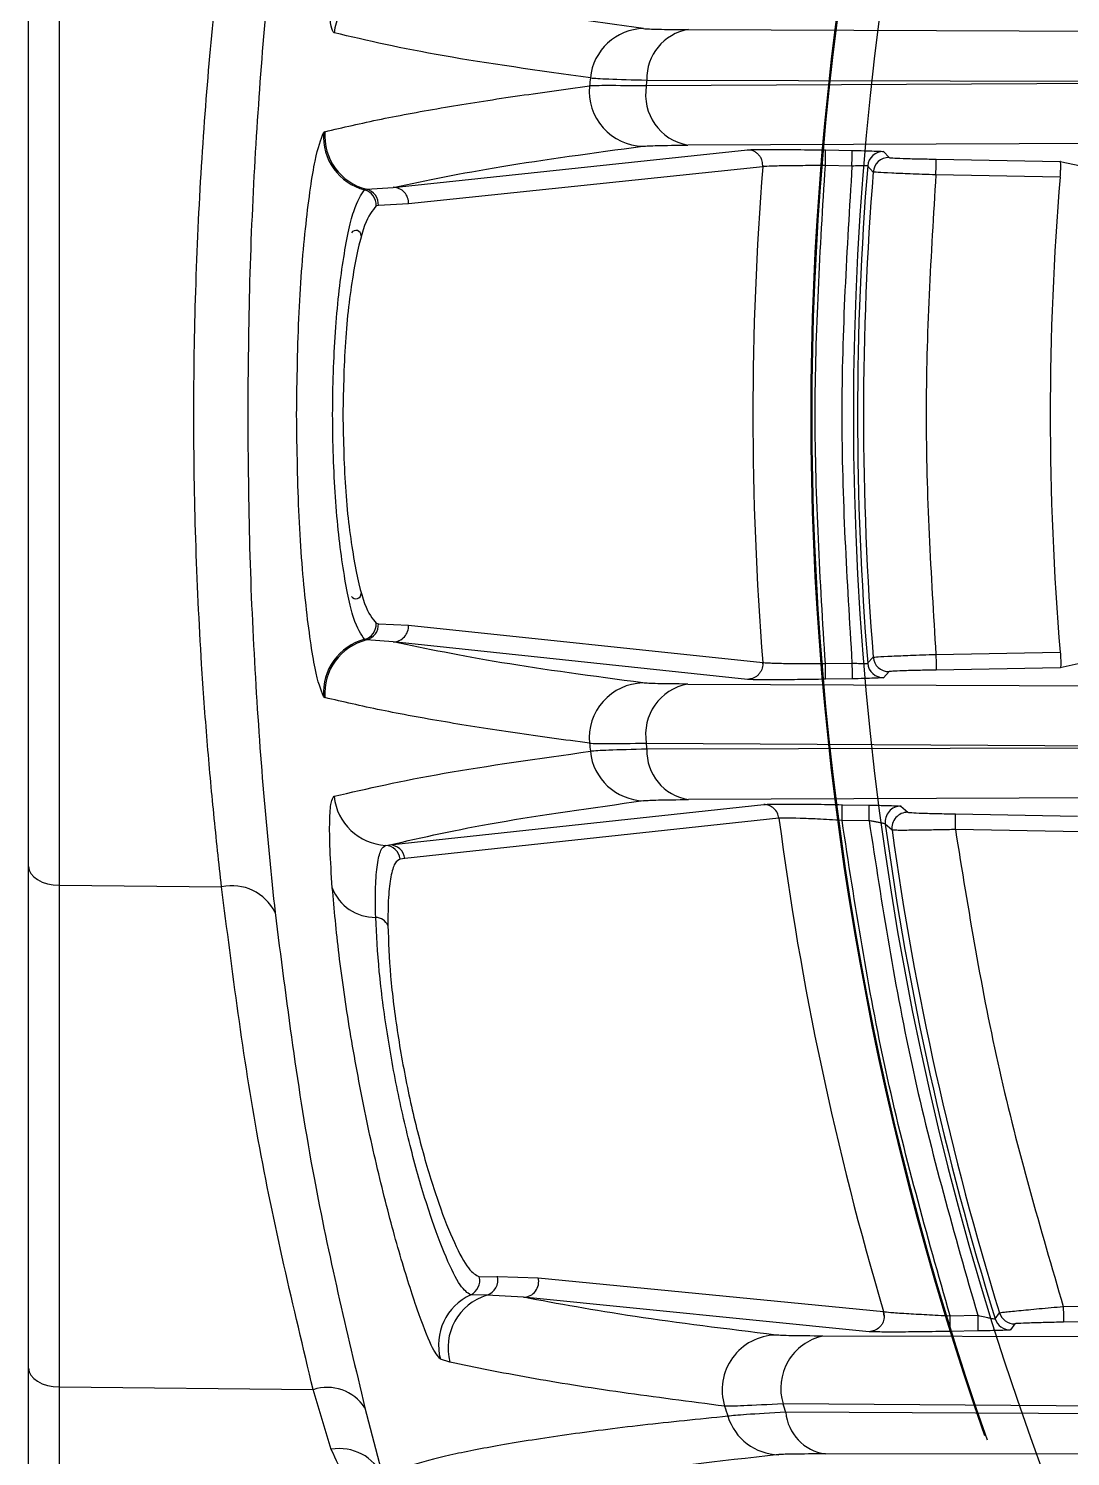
# Model space of a CAD drawing. Extents: x 7 to 135, y 1 to 99.
# Drawn here: x 125.147 to 126.144, y 44.293 to 45.659 of the extents above; entities that cross this region are included whole.
import ezdxf

# ---------------------------------------------------------------- set-up
doc = ezdxf.new("R2010")
doc.units = 0
doc.header["$MEASUREMENT"] = 0
doc.layers.add('OBJECT', color=7, linetype='CONTINUOUS')

msp = doc.modelspace()

# ---------------------------------------------------------------- linework, layer by layer
at = {"layer": 'OBJECT'}
for p, q in [((125.1466, 43.7895), (125.1466, 46.6531)), ((125.1761, 44.8392), (125.1761, 45.7398)), ((125.778, 45.6578), (126.3931, 45.6554)), ((126.3534, 45.6073), (125.7377, 45.6039)), ((125.7383, 45.6095), (126.3535, 45.6081)), ((125.4302, 45.5602), (125.4289, 45.5592)), ((126.393, 45.5497), (125.7774, 45.5473)), ((125.4956, 45.5069), (125.8346, 45.5428)), ((125.9093, 45.5427), (125.9348, 45.5423)), ((125.9649, 45.5412), (125.9701, 45.5354)), ((126.0151, 45.5339), (126.1339, 45.5318)), ((125.8492, 45.5267), (125.5102, 45.491)), ((125.8492, 45.5267), (125.8493, 45.5279)), ((125.8492, 45.5279), (125.8492, 45.5267)), ((125.9346, 45.5273), (125.9091, 45.5277)), ((125.9549, 45.5216), (125.9496, 45.5274)), ((126.1339, 45.5168), (126.0149, 45.5189)), ((126.1339, 45.5318), (126.1597, 45.5261)), ((125.4701, 45.5051), (125.4956, 45.5069)), ((125.4682, 45.5045), (125.4701, 45.5051)), ((125.4814, 45.4896), (125.4794, 45.4892)), ((125.5102, 45.491), (125.4814, 45.4896)), ((125.4794, 45.0899), (125.4814, 45.0894)), ((125.4814, 45.0894), (125.5102, 45.088)), ((125.5102, 45.088), (125.8492, 45.0523)), ((125.4701, 45.0739), (125.4682, 45.0745)), ((125.4956, 45.0721), (125.4701, 45.0739)), ((125.8346, 45.0362), (125.4956, 45.0721)), ((125.9496, 45.0516), (125.9549, 45.0574)), ((126.0149, 45.0601), (126.1339, 45.0622)), ((125.8493, 45.0512), (125.8492, 45.0523)), ((125.8492, 45.0523), (125.8492, 45.0512)), ((125.9091, 45.0513), (125.9346, 45.0518)), ((125.9701, 45.0436), (125.9649, 45.0378)), ((126.1339, 45.0472), (126.0151, 45.0451)), ((126.1597, 45.0529), (126.1339, 45.0472)), ((125.7774, 45.0317), (126.393, 45.0293)), ((125.9348, 45.0368), (125.9093, 45.0363)), ((125.4289, 45.0198), (125.4302, 45.0188)), ((125.7377, 44.9752), (126.3534, 44.9717)), ((126.3535, 44.9709), (125.7383, 44.9695)), ((126.3819, 44.9236), (125.778, 44.9212)), ((125.4922, 44.8779), (125.8502, 44.9165)), ((125.9254, 44.9163), (125.9511, 44.9159)), ((125.9815, 44.9148), (125.9881, 44.909)), ((126.0337, 44.9075), (126.1503, 44.9054)), ((125.8647, 44.9034), (125.5067, 44.8648)), ((125.9509, 44.9009), (125.9251, 44.9013)), ((125.973, 44.892), (125.9664, 44.8978)), ((126.1538, 44.8904), (126.0335, 44.8925)), ((125.4883, 44.8774), (125.4922, 44.8779)), ((125.5067, 44.8648), (125.5022, 44.8643)), ((125.1761, 44.8392), (125.3314, 44.8376)), ((125.1761, 44.3592), (125.1761, 44.8392)), ((125.578, 44.4646), (125.5954, 44.465)), ((125.5954, 44.465), (125.6344, 44.4637)), ((125.6344, 44.4637), (125.9649, 44.4313)), ((125.5853, 44.447), (125.5697, 44.4473)), ((125.6202, 44.445), (125.5853, 44.447)), ((125.9509, 44.4121), (125.6202, 44.445)), ((125.9655, 44.4271), (125.9649, 44.4314)), ((125.9649, 44.4313), (125.9655, 44.4271)), ((126.0284, 44.4273), (126.0549, 44.4278)), ((126.0716, 44.4244), (126.0758, 44.4302)), ((126.1368, 44.4362), (126.2608, 44.4384)), ((126.0551, 44.4128), (126.0286, 44.4123)), ((126.0904, 44.4196), (126.0862, 44.4138)), ((126.2645, 44.4234), (126.137, 44.4212)), ((126.5571, 44.4061), (125.9066, 44.4079)), ((125.5499, 44.3829), (125.5407, 44.3857)), ((125.1761, 44.3592), (125.4189, 44.3567)), ((125.1761, 44.239), (125.1761, 44.3592)), ((125.4363, 44.2995), (125.4189, 44.3567)), ((125.4685, 44.3394), (125.4856, 44.2734)), ((126.5203, 44.3382), (125.8686, 44.3431)), ((126.523, 44.3316), (125.8712, 44.3352)), ((126.56, 44.2946), (125.9091, 44.2951))]:
    msp.add_line(p, q, dxfattribs=at)
at = {"layer": 'OBJECT', "flags": 128}
for points in [[(125.9091, 45.5277), (125.9091, 45.5306), (125.9092, 45.5334), (125.9092, 45.536), (125.9092, 45.5382), (125.9093, 45.5401), (125.9093, 45.5415), (125.9093, 45.5424), (125.9093, 45.5427)], [(125.9346, 45.5273), (125.9346, 45.5301), (125.9347, 45.5329), (125.9347, 45.5355), (125.9348, 45.5378), (125.9348, 45.5396), (125.9348, 45.541), (125.9348, 45.5419), (125.9348, 45.5423)], [(126.0149, 45.5189), (126.0149, 45.5218), (126.015, 45.5246), (126.015, 45.5271), (126.015, 45.5294), (126.0151, 45.5313), (126.0151, 45.5327), (126.0151, 45.5335), (126.0151, 45.5339)], [(126.0149, 45.0601), (126.0149, 45.0572), (126.015, 45.0545), (126.015, 45.0519), (126.015, 45.0496), (126.0151, 45.0478), (126.0151, 45.0464), (126.0151, 45.0455), (126.0151, 45.0451)], [(125.9093, 45.0363), (125.9093, 45.0366), (125.9093, 45.0375), (125.9093, 45.0389), (125.9092, 45.0408), (125.9092, 45.0431), (125.9092, 45.0456), (125.9091, 45.0484), (125.9091, 45.0513)], [(125.9346, 45.0518), (125.9346, 45.0489), (125.9347, 45.0461), (125.9347, 45.0435), (125.9348, 45.0412), (125.9348, 45.0394), (125.9348, 45.038), (125.9348, 45.0371), (125.9348, 45.0368)], [(125.9251, 44.9013), (125.9251, 44.9042), (125.9252, 44.907), (125.9252, 44.9096), (125.9253, 44.9118), (125.9253, 44.9137), (125.9253, 44.9151), (125.9254, 44.916), (125.9254, 44.9163)], [(125.9509, 44.9009), (125.9509, 44.9038), (125.951, 44.9066), (125.951, 44.9091), (125.951, 44.9114), (125.9511, 44.9133), (125.9511, 44.9147), (125.9511, 44.9156), (125.9511, 44.9159)], [(126.0335, 44.8925), (126.0335, 44.8954), (126.0336, 44.8981), (126.0336, 44.9007), (126.0336, 44.903), (126.0337, 44.9048), (126.0337, 44.9062), (126.0337, 44.9071), (126.0337, 44.9075)], [(125.1466, 44.8572), (125.1472, 44.8537), (125.1489, 44.8504), (125.1516, 44.8473), (125.1552, 44.8446), (125.1597, 44.8423), (125.1648, 44.8407), (125.1703, 44.8396), (125.1761, 44.8392)], [(126.0286, 44.4123), (126.0286, 44.4126), (126.0286, 44.4135), (126.0286, 44.4149), (126.0285, 44.4168), (126.0285, 44.4191), (126.0285, 44.4216), (126.0284, 44.4244), (126.0284, 44.4273)], [(126.0549, 44.4278), (126.0549, 44.4249), (126.055, 44.4221), (126.055, 44.4195), (126.055, 44.4173), (126.0551, 44.4154), (126.0551, 44.414), (126.0551, 44.4131), (126.0551, 44.4128)], [(126.1368, 44.4362), (126.1368, 44.4333), (126.1369, 44.4305), (126.1369, 44.4279), (126.1369, 44.4257), (126.137, 44.4238), (126.137, 44.4224), (126.137, 44.4215), (126.137, 44.4212)], [(125.1466, 44.3772), (125.1472, 44.3737), (125.1489, 44.3704), (125.1516, 44.3673), (125.1552, 44.3646), (125.1597, 44.3623), (125.1648, 44.3607), (125.1703, 44.3596), (125.1761, 44.3592)]]:
    msp.add_lwpolyline(points, dxfattribs=at)
at = {"layer": 'OBJECT'}
for centre, radius, start, end in [((128.8466, 45.2895), 2.9107, 155.7609, 204.2391), ((128.8466, 45.2895), 2.9505, 160.5838, 199.4162), ((128.8466, 45.2895), 2.9515, 160.6731, 199.3269), ((125.4912, 45.6492), 0.0525, 93.1691, 173.8872), ((125.7364, 45.6065), 0.0524, 91.3021, 174.326), ((125.7854, 45.6113), 0.0471, 99.0522, 182.1599), ((125.7357, 45.5987), 0.0525, 174.3249, 268.6355), ((128.8466, 45.2895), 3.1787, 174.1835, 174.3238), ((125.7863, 45.5957), 0.0492, 170.4598, 259.6117), ((128.8466, 45.2895), 3.1248, 174.1217, 174.2262), ((125.4826, 45.5561), 0.0525, 175.5227, 256.2372), ((125.4815, 45.5555), 0.0527, 175.9384, 255.4778), ((125.9646, 45.5262), 0.015, 89.0159, 175.2889), ((125.9698, 45.5204), 0.015, 89.0193, 175.3908), ((128.8466, 45.2895), 3.0068, 175.4759, 184.5241), ((128.8466, 45.2895), 3.0068, 175.4759, 184.5241), ((125.8496, 45.5313), 0.00465, 265.2127, 265.6912), ((128.8466, 45.2895), 2.9067, 175.3046, 184.6954), ((128.8466, 45.2895), 2.901, 175.4106, 184.5894), ((125.4952, 45.492), 0.015, 356.4737, 88.5447), ((128.8466, 45.2895), 2.7223, 175.2106, 184.7894), ((125.4643, 45.4899), 0.0151, 357.1824, 74.828), ((125.4664, 45.4905), 0.015, 356.4522, 75.9149), ((125.4599, 45.4607), 0.005, 0, 147.4319), ((125.4599, 45.1183), 0.005, 212.5681, 0), ((125.4643, 45.0891), 0.0151, 285.172, 2.8176), ((125.4664, 45.0885), 0.015, 284.0854, 3.5475), ((125.4952, 45.0871), 0.015, 271.4553, 3.5263), ((125.4815, 45.0235), 0.0527, 104.5222, 184.0616), ((125.4826, 45.0229), 0.0525, 103.7628, 184.4773), ((125.9698, 45.0586), 0.015, 184.6095, 270.9804), ((125.8496, 45.0477), 0.00465, 94.3088, 94.7873), ((125.9646, 45.0528), 0.015, 184.7111, 270.9844), ((125.7357, 44.9803), 0.0525, 91.3645, 185.675), ((125.7863, 44.9833), 0.0492, 100.3883, 189.5402), ((128.8466, 45.2895), 3.1787, 185.6762, 185.8165), ((128.8466, 45.2895), 3.1248, 185.7738, 185.8783), ((125.7364, 44.9725), 0.0524, 185.674, 268.6981), ((125.7854, 44.9677), 0.0471, 177.8402, 260.9476), ((125.4912, 44.9298), 0.0525, 186.1129, 266.8308), ((125.9813, 44.8998), 0.015, 89.0254, 187.7179), ((125.9878, 44.894), 0.015, 89.0249, 187.8503), ((128.8466, 45.2895), 3.0068, 187.3777, 196.5831), ((128.8466, 45.2895), 3.0068, 187.3777, 196.5831), ((128.8466, 45.2895), 2.9067, 187.7442, 197.3155), ((128.8466, 45.2895), 2.901, 187.876, 197.2309), ((125.4874, 44.8625), 0.0149, 6.9845, 86.5621), ((125.4919, 44.8629), 0.0149, 6.998, 88.6148), ((125.3415, 44.793), 0.0457, 26.2363, 102.7694), ((125.4779, 44.8518), 0.0433, 200.2313, 271.1567), ((125.4783, 44.7951), 0.0134, 24.0714, 87.8123), ((125.5634, 44.461), 0.015, 294.9133, 14.0487), ((125.5808, 44.4614), 0.015, 287.3177, 14.1927), ((125.6198, 44.46), 0.015, 271.5627, 14.2871), ((125.5915, 44.3994), 0.0526, 114.4664, 195.1015), ((125.6006, 44.3967), 0.0526, 106.9459, 195.2621), ((125.9623, 44.4399), 0.00891, 286.4538, 286.7058), ((126.0901, 44.4346), 0.015, 197.2461, 270.9839), ((126.0859, 44.4288), 0.015, 197.3301, 270.9873), ((125.8629, 44.3564), 0.0525, 91.4586, 197.2007), ((125.9176, 44.3579), 0.0512, 102.3927, 196.9058), ((125.4324, 44.3157), 0.0431, 33.2468, 108.3209), ((128.8466, 45.2895), 3.1787, 197.364, 197.5454), ((125.8657, 44.3467), 0.0523, 197.2326, 268.7601), ((128.8466, 45.2895), 3.1248, 197.6308, 197.7829), ((125.9153, 44.339), 0.0443, 184.9803, 261.9457), ((125.4442, 44.2549), 0.0454, 24.1443, 100.0657)]:
    msp.add_arc(centre, radius, start, end, dxfattribs=at)
for points, knots in [([(125.3825, 45.7658), (125.3789, 45.7307), (125.3717, 45.6603), (125.3632, 45.5419), (125.3574, 45.4175), (125.3567, 45.3322), (125.3563, 45.2895)], [0, 0, 0, 0, 0.250229, 0.500882, 0.749824, 1, 1, 1, 1]), ([(125.3314, 44.8376), (125.3288, 44.8606), (125.3239, 44.9051), (125.3174, 44.977), (125.311, 45.0642), (125.3061, 45.1686), (125.3041, 45.289), (125.3061, 45.4095), (125.3116, 45.5276), (125.3204, 45.641), (125.3277, 45.708), (125.3314, 45.7414)], [0, 0, 0, 0, 0.08716, 0.168378, 0.249872, 0.377197, 0.499566, 0.621999, 0.749352, 0.874781, 1, 1, 1, 1]), ([(125.439, 45.6548), (125.438, 45.6561), (125.4359, 45.6589), (125.4346, 45.6771), (125.4348, 45.7041), (125.4365, 45.7295), (125.4373, 45.7422)], [0, 0, 0, 0, 0.2507856, 0.5000215, 0.750017, 1, 1, 1, 1]), ([(125.7352, 45.6588), (125.6858, 45.6657), (125.5871, 45.6795), (125.5238, 45.6939), (125.4922, 45.7011)], [0, 0, 0, 0, 0.500069, 1, 1, 1, 1]), ([(125.7352, 45.6588), (125.7387, 45.6586), (125.7458, 45.6581), (125.7672, 45.6579), (125.778, 45.6578)], [0, 0, 0, 0, 0.498432, 1, 1, 1, 1]), ([(125.6843, 45.6116), (125.6346, 45.6186), (125.5346, 45.6326), (125.471, 45.6473), (125.439, 45.6548)], [0, 0, 0, 0, 0.49662, 1, 1, 1, 1]), ([(125.4302, 45.5602), (125.4474, 45.5642), (125.4811, 45.5721), (125.543, 45.5834), (125.6093, 45.5939), (125.6592, 45.6006), (125.6835, 45.6039)], [0, 0, 0, 0, 0.27038, 0.527173, 0.77038, 1, 1, 1, 1]), ([(125.7377, 45.6039), (125.7239, 45.6041), (125.6968, 45.6044), (125.6879, 45.6041), (125.6835, 45.6039)], [0, 0, 0, 0, 0.511473, 1, 1, 1, 1]), ([(125.6843, 45.6116), (125.6887, 45.6113), (125.6976, 45.6106), (125.7247, 45.6099), (125.7383, 45.6095)], [0, 0, 0, 0, 0.496595, 1, 1, 1, 1]), ([(125.4031, 45.2895), (125.4036, 45.3228), (125.4046, 45.3895), (125.4118, 45.4755), (125.421, 45.5394), (125.4263, 45.5526), (125.4289, 45.5592)], [0, 0, 0, 0, 0.24993, 0.499886, 0.749919, 1, 1, 1, 1]), ([(125.4956, 45.5069), (125.5276, 45.5136), (125.5917, 45.527), (125.6869, 45.5399), (125.7344, 45.5463)], [0, 0, 0, 0, 0.500229, 1, 1, 1, 1]), ([(125.7344, 45.5463), (125.738, 45.5465), (125.7452, 45.547), (125.7667, 45.5472), (125.7774, 45.5473)], [0, 0, 0, 0, 0.50157, 1, 1, 1, 1]), ([(125.8346, 45.5428), (125.8367, 45.543), (125.8408, 45.5432), (125.8584, 45.5433), (125.882, 45.5431), (125.9002, 45.5428), (125.9093, 45.5427)], [0, 0, 0, 0, 0.2497688, 0.4995252, 0.7492808, 1, 1, 1, 1]), ([(125.8492, 45.5279), (125.849, 45.5297), (125.8487, 45.5326), (125.8469, 45.5361), (125.845, 45.5385), (125.8426, 45.5404), (125.8393, 45.5423), (125.8364, 45.5426), (125.8346, 45.5428)], [0, 0, 0, 0, 0.242727, 0.372402, 0.504161, 0.635309, 0.763245, 1, 1, 1, 1]), ([(125.9348, 45.5423), (125.9387, 45.5422), (125.9465, 45.542), (125.9564, 45.5417), (125.9633, 45.5414), (125.9643, 45.5413), (125.9649, 45.5412)], [0, 0, 0, 0, 0.250044, 0.499887, 0.749257, 1, 1, 1, 1]), ([(125.9701, 45.5354), (125.9709, 45.5353), (125.9724, 45.5351), (125.9828, 45.5346), (125.9976, 45.5342), (126.0093, 45.534), (126.0151, 45.5339)], [0, 0, 0, 0, 0.249981, 0.499764, 0.749446, 1, 1, 1, 1]), ([(125.9091, 45.5277), (125.9018, 45.5277), (125.8872, 45.5277), (125.868, 45.5275), (125.854, 45.5271), (125.8507, 45.5268), (125.8492, 45.5267)], [0, 0, 0, 0, 0.250492, 0.50002, 0.76271, 1, 1, 1, 1]), ([(125.9496, 45.5274), (125.9494, 45.5275), (125.9489, 45.5276), (125.9455, 45.5276), (125.9415, 45.5275), (125.9378, 45.5274), (125.9357, 45.5273), (125.9346, 45.5273)], [0, 0, 0, 0, 0.247049, 0.499453, 0.726369, 0.85744, 1, 1, 1, 1]), ([(126.0149, 45.5189), (126.0105, 45.519), (126.0021, 45.5193), (125.9873, 45.5199), (125.9714, 45.5205), (125.9579, 45.5212), (125.9559, 45.5215), (125.9549, 45.5216)], [0, 0, 0, 0, 0.14005, 0.270377, 0.500938, 0.752269, 1, 1, 1, 1]), ([(126.1339, 45.5168), (126.134, 45.5185), (126.1342, 45.5218), (126.1344, 45.5263), (126.1344, 45.5297), (126.1342, 45.5315), (126.134, 45.5317), (126.1339, 45.5318)], [0, 0, 0, 0, 0.216295, 0.432616, 0.64838, 0.864065, 1, 1, 1, 1]), ([(125.4682, 45.0745), (125.4647, 45.0795), (125.4577, 45.0893), (125.4472, 45.1398), (125.4395, 45.2087), (125.4367, 45.2896), (125.4395, 45.3704), (125.4472, 45.4393), (125.4578, 45.4897), (125.4647, 45.4996), (125.4682, 45.5045)], [0, 0, 0, 0, 0.125649, 0.250726, 0.375502, 0.500091, 0.624667, 0.749422, 0.874515, 1, 1, 1, 1]), ([(125.4794, 45.4892), (125.4756, 45.4847), (125.4682, 45.4759), (125.4573, 45.4293), (125.449, 45.3651), (125.4479, 45.3147), (125.4474, 45.2895)], [0, 0, 0, 0, 0.25068, 0.500935, 0.750645, 1, 1, 1, 1]), ([(125.3563, 45.2895), (125.3567, 45.2469), (125.3574, 45.1615), (125.3632, 45.0371), (125.3717, 44.9185), (125.3789, 44.8483), (125.3825, 44.8132)], [0, 0, 0, 0, 0.249549, 0.499969, 0.749833, 1, 1, 1, 1]), ([(125.4289, 45.0198), (125.4262, 45.0264), (125.421, 45.0396), (125.4118, 45.1036), (125.4046, 45.1896), (125.4036, 45.2562), (125.4031, 45.2895)], [0, 0, 0, 0, 0.250566, 0.500351, 0.750175, 1, 1, 1, 1]), ([(125.4474, 45.2895), (125.4479, 45.2643), (125.449, 45.2139), (125.4573, 45.1498), (125.4681, 45.1032), (125.4756, 45.0943), (125.4794, 45.0899)], [0, 0, 0, 0, 0.249291, 0.498953, 0.749084, 1, 1, 1, 1]), ([(125.7344, 45.0328), (125.6869, 45.0392), (125.5917, 45.052), (125.5276, 45.0654), (125.4956, 45.0721)], [0, 0, 0, 0, 0.499771, 1, 1, 1, 1]), ([(125.9549, 45.0574), (125.9559, 45.0575), (125.9579, 45.0578), (125.9715, 45.0585), (125.9874, 45.0591), (126.0022, 45.0597), (126.0105, 45.06), (126.0149, 45.0601)], [0, 0, 0, 0, 0.247955, 0.499509, 0.729885, 0.860091, 1, 1, 1, 1]), ([(126.1339, 45.0622), (126.134, 45.0605), (126.1342, 45.0572), (126.1344, 45.0527), (126.1344, 45.0493), (126.1342, 45.0475), (126.134, 45.0473), (126.1339, 45.0472)], [0, 0, 0, 0, 0.216297, 0.432617, 0.648378, 0.864062, 1, 1, 1, 1]), ([(125.8493, 45.0512), (125.8491, 45.0493), (125.8487, 45.0464), (125.8469, 45.0429), (125.845, 45.0405), (125.8426, 45.0386), (125.8393, 45.0367), (125.8365, 45.0364), (125.8346, 45.0362)], [0, 0, 0, 0, 0.242731, 0.372407, 0.504168, 0.635331, 0.76325, 1, 1, 1, 1]), ([(125.8492, 45.0523), (125.8507, 45.0522), (125.854, 45.0519), (125.868, 45.0515), (125.8872, 45.0513), (125.9018, 45.0513), (125.9091, 45.0513)], [0, 0, 0, 0, 0.237322, 0.500076, 0.750005, 1, 1, 1, 1]), ([(125.9346, 45.0518), (125.9357, 45.0517), (125.9378, 45.0516), (125.9415, 45.0515), (125.9455, 45.0514), (125.9489, 45.0514), (125.9494, 45.0515), (125.9496, 45.0516)], [0, 0, 0, 0, 0.142662, 0.27385, 0.500997, 0.753142, 1, 1, 1, 1]), ([(126.0151, 45.0451), (126.0093, 45.045), (125.9976, 45.0448), (125.9828, 45.0444), (125.9724, 45.0439), (125.9709, 45.0437), (125.9701, 45.0436)], [0, 0, 0, 0, 0.249991, 0.499785, 0.749467, 1, 1, 1, 1]), ([(125.7774, 45.0317), (125.7666, 45.0318), (125.7452, 45.032), (125.738, 45.0325), (125.7344, 45.0328)], [0, 0, 0, 0, 0.501584, 1, 1, 1, 1]), ([(125.9093, 45.0363), (125.9002, 45.0362), (125.882, 45.0359), (125.8584, 45.0357), (125.8408, 45.0358), (125.8367, 45.036), (125.8346, 45.0362)], [0, 0, 0, 0, 0.250087, 0.500111, 0.750077, 1, 1, 1, 1]), ([(125.9649, 45.0378), (125.9644, 45.0377), (125.9633, 45.0376), (125.9564, 45.0373), (125.9465, 45.037), (125.9387, 45.0368), (125.9348, 45.0368)], [0, 0, 0, 0, 0.250028, 0.499858, 0.749222, 1, 1, 1, 1]), ([(125.6835, 44.9751), (125.6592, 44.9784), (125.6093, 44.9851), (125.543, 44.9956), (125.4811, 45.0069), (125.4474, 45.0148), (125.4302, 45.0188)], [0, 0, 0, 0, 0.22962, 0.472827, 0.72962, 1, 1, 1, 1]), ([(125.6835, 44.9751), (125.6879, 44.9749), (125.6968, 44.9746), (125.7239, 44.975), (125.7377, 44.9752)], [0, 0, 0, 0, 0.4885268, 1, 1, 1, 1]), ([(125.439, 44.9243), (125.471, 44.9317), (125.5346, 44.9464), (125.6346, 44.9604), (125.6843, 44.9674)], [0, 0, 0, 0, 0.50338, 1, 1, 1, 1]), ([(125.7383, 44.9695), (125.7247, 44.9691), (125.6976, 44.9684), (125.6887, 44.9677), (125.6843, 44.9674)], [0, 0, 0, 0, 0.503405, 1, 1, 1, 1]), ([(125.4373, 44.8368), (125.4364, 44.8496), (125.4348, 44.875), (125.4346, 44.902), (125.4359, 44.9202), (125.438, 44.9229), (125.439, 44.9243)], [0, 0, 0, 0, 0.251428, 0.50031, 0.75055, 1, 1, 1, 1]), ([(125.4922, 44.8779), (125.5238, 44.8851), (125.5871, 44.8995), (125.6858, 44.9133), (125.7352, 44.9202)], [0, 0, 0, 0, 0.499931, 1, 1, 1, 1]), ([(125.7352, 44.9202), (125.7388, 44.9204), (125.7458, 44.9209), (125.7673, 44.9211), (125.778, 44.9212)], [0, 0, 0, 0, 0.501551, 1, 1, 1, 1]), ([(125.8502, 44.9165), (125.8523, 44.9166), (125.8564, 44.9169), (125.8742, 44.9169), (125.8979, 44.9168), (125.9162, 44.9165), (125.9254, 44.9163)], [0, 0, 0, 0, 0.249735, 0.499485, 0.74926, 1, 1, 1, 1]), ([(125.8647, 44.9034), (125.8643, 44.9051), (125.8635, 44.9086), (125.8601, 44.9129), (125.8555, 44.9159), (125.8519, 44.9163), (125.8502, 44.9165)], [0, 0, 0, 0, 0.241904, 0.49999, 0.758096, 1, 1, 1, 1]), ([(125.9511, 44.9159), (125.955, 44.9158), (125.9629, 44.9157), (125.9728, 44.9154), (125.9799, 44.9151), (125.981, 44.9149), (125.9815, 44.9148)], [0, 0, 0, 0, 0.250073, 0.499953, 0.749383, 1, 1, 1, 1]), ([(125.9881, 44.909), (125.9889, 44.9089), (125.9905, 44.9087), (126.0011, 44.9082), (126.0161, 44.9078), (126.0278, 44.9076), (126.0337, 44.9075)], [0, 0, 0, 0, 0.249938, 0.49971, 0.749418, 1, 1, 1, 1]), ([(125.9251, 44.9013), (125.917, 44.9017), (125.9024, 44.9025), (125.8835, 44.9033), (125.8696, 44.9036), (125.8663, 44.9035), (125.8647, 44.9034)], [0, 0, 0, 0, 0.275546, 0.500052, 0.755367, 1, 1, 1, 1]), ([(126.0284, 44.4273), (126.0063, 44.5052), (125.9621, 44.6611), (125.9374, 44.8213), (125.9251, 44.9013)], [0, 0, 0, 0, 0.5, 1, 1, 1, 1]), ([(125.9664, 44.8978), (125.9661, 44.8979), (125.9658, 44.8981), (125.9637, 44.8986), (125.9614, 44.899), (125.9584, 44.8996), (125.9547, 44.9003), (125.9522, 44.9007), (125.9509, 44.9009)], [0, 0, 0, 0, 0.237392, 0.365479, 0.499852, 0.685092, 0.826418, 1, 1, 1, 1]), ([(125.9509, 44.9009), (125.9633, 44.821), (125.9881, 44.6611), (126.0326, 44.5055), (126.0549, 44.4278)], [0, 0, 0, 0, 0.5, 1, 1, 1, 1]), ([(126.0335, 44.8925), (126.0285, 44.8924), (126.0206, 44.8922), (126.0058, 44.892), (125.9932, 44.8918), (125.983, 44.8917), (125.9754, 44.8918), (125.9739, 44.8919), (125.973, 44.892)], [0, 0, 0, 0, 0.160614, 0.251039, 0.500139, 0.632036, 0.759464, 1, 1, 1, 1]), ([(126.0335, 44.8925), (126.046, 44.8154), (126.071, 44.6611), (126.1148, 44.5112), (126.1368, 44.4362)], [0, 0, 0, 0, 0.5, 1, 1, 1, 1]), ([(125.4788, 44.8085), (125.4786, 44.8187), (125.4784, 44.8388), (125.4802, 44.8601), (125.4835, 44.8743), (125.4867, 44.8764), (125.4883, 44.8774)], [0, 0, 0, 0, 0.251033, 0.499842, 0.750237, 1, 1, 1, 1]), ([(125.5022, 44.8643), (125.5005, 44.8634), (125.4969, 44.8615), (125.4931, 44.8484), (125.4907, 44.8287), (125.4905, 44.81), (125.4905, 44.8006)], [0, 0, 0, 0, 0.249686, 0.500038, 0.748855, 1, 1, 1, 1]), ([(125.4189, 44.3567), (125.4, 44.4361), (125.362, 44.5955), (125.3416, 44.7568), (125.3314, 44.8376)], [0, 0, 0, 0, 0.4987887, 1, 1, 1, 1]), ([(125.5407, 44.3857), (125.5382, 44.3887), (125.5331, 44.3947), (125.519, 44.431), (125.5024, 44.4829), (125.4847, 44.5486), (125.468, 44.6227), (125.4538, 44.6997), (125.4429, 44.7749), (125.4392, 44.8162), (125.4373, 44.8368)], [0, 0, 0, 0, 0.125399, 0.250033, 0.374937, 0.500006, 0.625107, 0.750171, 0.875156, 1, 1, 1, 1]), ([(125.3825, 44.8132), (125.3933, 44.7284), (125.4135, 44.5696), (125.451, 44.4126), (125.4685, 44.3394)], [0, 0, 0, 0, 0.533731, 1, 1, 1, 1]), ([(125.5697, 44.4473), (125.5666, 44.4493), (125.5605, 44.4532), (125.5464, 44.4814), (125.5309, 44.5224), (125.5152, 44.5749), (125.5009, 44.6347), (125.4894, 44.6972), (125.4814, 44.7584), (125.4796, 44.7918), (125.4788, 44.8085)], [0, 0, 0, 0, 0.125945, 0.251061, 0.37591, 0.500546, 0.625123, 0.749825, 0.874777, 1, 1, 1, 1]), ([(125.4905, 44.8006), (125.4911, 44.7851), (125.4922, 44.754), (125.4994, 44.6968), (125.5102, 44.6382), (125.5239, 44.5822), (125.5391, 44.5333), (125.5543, 44.4953), (125.5683, 44.4696), (125.5747, 44.4663), (125.578, 44.4646)], [0, 0, 0, 0, 0.124852, 0.24967, 0.374509, 0.499432, 0.624474, 0.749587, 0.874619, 1, 1, 1, 1]), ([(125.8616, 44.4089), (125.8144, 44.4147), (125.7199, 44.4265), (125.6535, 44.4388), (125.6202, 44.445)], [0, 0, 0, 0, 0.4987517, 1, 1, 1, 1]), ([(125.9655, 44.4271), (125.9653, 44.4252), (125.965, 44.4222), (125.963, 44.4186), (125.9605, 44.4156), (125.9564, 44.4128), (125.9527, 44.4123), (125.9509, 44.4121)], [0, 0, 0, 0, 0.251216, 0.383346, 0.515983, 0.770816, 1, 1, 1, 1]), ([(125.9649, 44.4314), (125.9667, 44.4311), (125.9703, 44.4306), (125.9856, 44.4296), (126.0058, 44.4284), (126.0208, 44.4277), (126.0284, 44.4273)], [0, 0, 0, 0, 0.2393982, 0.4998244, 0.7498397, 1, 1, 1, 1]), ([(126.0549, 44.4278), (126.0572, 44.4273), (126.0613, 44.4264), (126.0659, 44.4253), (126.0686, 44.4248), (126.0703, 44.4245), (126.0714, 44.4243), (126.0716, 44.4244), (126.0716, 44.4244)], [0, 0, 0, 0, 0.2895, 0.499699, 0.634345, 0.761745, 0.883156, 1, 1, 1, 1]), ([(126.0758, 44.4302), (126.0767, 44.4303), (126.0782, 44.4306), (126.086, 44.4315), (126.0963, 44.4325), (126.1133, 44.4341), (126.1289, 44.4355), (126.1368, 44.4362)], [0, 0, 0, 0, 0.243738, 0.370644, 0.50077, 0.750266, 1, 1, 1, 1]), ([(126.0286, 44.4123), (126.0193, 44.4122), (126.0007, 44.4119), (125.9763, 44.4117), (125.9576, 44.4118), (125.9531, 44.412), (125.9509, 44.4121)], [0, 0, 0, 0, 0.250139, 0.500157, 0.750082, 1, 1, 1, 1]), ([(126.0862, 44.4138), (126.0861, 44.4138), (126.0858, 44.4137), (126.0832, 44.4135), (126.0773, 44.4133), (126.067, 44.413), (126.0591, 44.4129), (126.0551, 44.4128)], [0, 0, 0, 0, 0.125387, 0.250871, 0.500273, 0.74924, 1, 1, 1, 1]), ([(126.137, 44.4212), (126.1311, 44.4211), (126.1192, 44.4208), (126.1038, 44.4204), (126.0949, 44.42), (126.091, 44.4198), (126.0906, 44.4197), (126.0904, 44.4196)], [0, 0, 0, 0, 0.249796, 0.499324, 0.748642, 0.874247, 1, 1, 1, 1]), ([(125.9066, 44.4079), (125.8954, 44.408), (125.8731, 44.4081), (125.8654, 44.4086), (125.8616, 44.4089)], [0, 0, 0, 0, 0.501562, 1, 1, 1, 1]), ([(125.8128, 44.3408), (125.7792, 44.3452), (125.71, 44.3541), (125.6216, 44.3681), (125.5742, 44.3779), (125.5499, 44.3829)], [0, 0, 0, 0, 0.315, 0.648332, 1, 1, 1, 1]), ([(125.8158, 44.3312), (125.7879, 44.3284), (125.7311, 44.3226), (125.659, 44.3133), (125.5974, 44.3037), (125.5479, 44.2939), (125.5095, 44.2839), (125.4936, 44.2769), (125.4856, 44.2734)], [0, 0, 0, 0, 0.161143, 0.327799, 0.499972, 0.664533, 0.831207, 1, 1, 1, 1]), ([(125.8686, 44.3431), (125.8545, 44.3423), (125.8268, 44.3408), (125.8174, 44.3408), (125.8128, 44.3408)], [0, 0, 0, 0, 0.509049, 1, 1, 1, 1]), ([(125.8712, 44.3352), (125.8571, 44.3343), (125.8294, 44.3326), (125.8203, 44.3317), (125.8158, 44.3312)], [0, 0, 0, 0, 0.506802, 1, 1, 1, 1]), ([(125.53, 44.2333), (125.5295, 44.2333), (125.5285, 44.2333), (125.5265, 44.2334), (125.5233, 44.2336), (125.5184, 44.2342), (125.5097, 44.2356), (125.4936, 44.2399), (125.4724, 44.2504), (125.4496, 44.2697), (125.4408, 44.2896), (125.4363, 44.2995)], [0, 0, 0, 0, 0.006488, 0.013721, 0.031597, 0.062974, 0.125809, 0.251401, 0.500147, 0.748659, 1, 1, 1, 1]), ([(125.8646, 44.2945), (125.8072, 44.2881), (125.6925, 44.2752), (125.581, 44.2549), (125.547, 44.2405), (125.53, 44.2334)], [0, 0, 0, 0, 0.3331122, 0.666662, 1, 1, 1, 1]), ([(125.9091, 44.2951), (125.898, 44.2951), (125.8757, 44.2951), (125.8683, 44.2947), (125.8646, 44.2945)], [0, 0, 0, 0, 0.498687, 1, 1, 1, 1])]:
    msp.add_open_spline(points, degree=3, knots=knots, dxfattribs=at)
for points in [[(125.9091, 45.0513), (125.9042, 45.1307), (125.8946, 45.2895), (125.9042, 45.4483), (125.9091, 45.5277)], [(125.9346, 45.5273), (125.9297, 45.448), (125.92, 45.2895), (125.9297, 45.131), (125.9346, 45.0518)], [(126.0149, 45.5189), (126.0102, 45.4424), (126.0009, 45.2895), (126.0102, 45.1366), (126.0149, 45.0601)]]:
    msp.add_open_spline(points, degree=3, dxfattribs=at)

doc.saveas('drawing.dxf')
